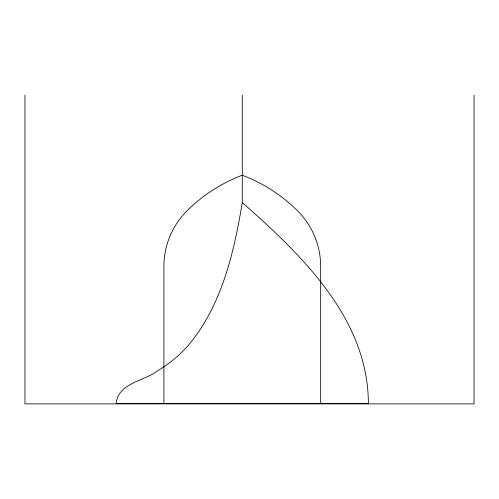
<?xml version="1.0" encoding="UTF-8"?>
<svg xmlns="http://www.w3.org/2000/svg" width="499" height="499" viewBox="0 0 499 499"><rect width="100%" height="100%" fill="white"/><g stroke="black" fill="none" stroke-linecap="round" stroke-linejoin="round"><path stroke-width="0.75" d="M242.289 202.544C234 252.375 222.092 304.558 189.121 344.397A125.48 125.48 0 0 1 157.74 370.72C144.398 381.124 117.957 382.926 116.223 403.429L368.356 403.429C368.225 318.474 301.296 254.764 242.289 202.544L242.289 95.159M474.05 95.128L474.05 403.872L24.95 403.872L24.95 95.128M320.676 403.429L320.676 266.441A78.387 78.387 0 0 0 297.716 211.015A156.773 156.773 0 0 0 242.289 175.224A156.773 156.773 0 0 0 186.863 211.015A78.387 78.387 0 0 0 163.903 266.441L163.903 403.429"/></g></svg>
